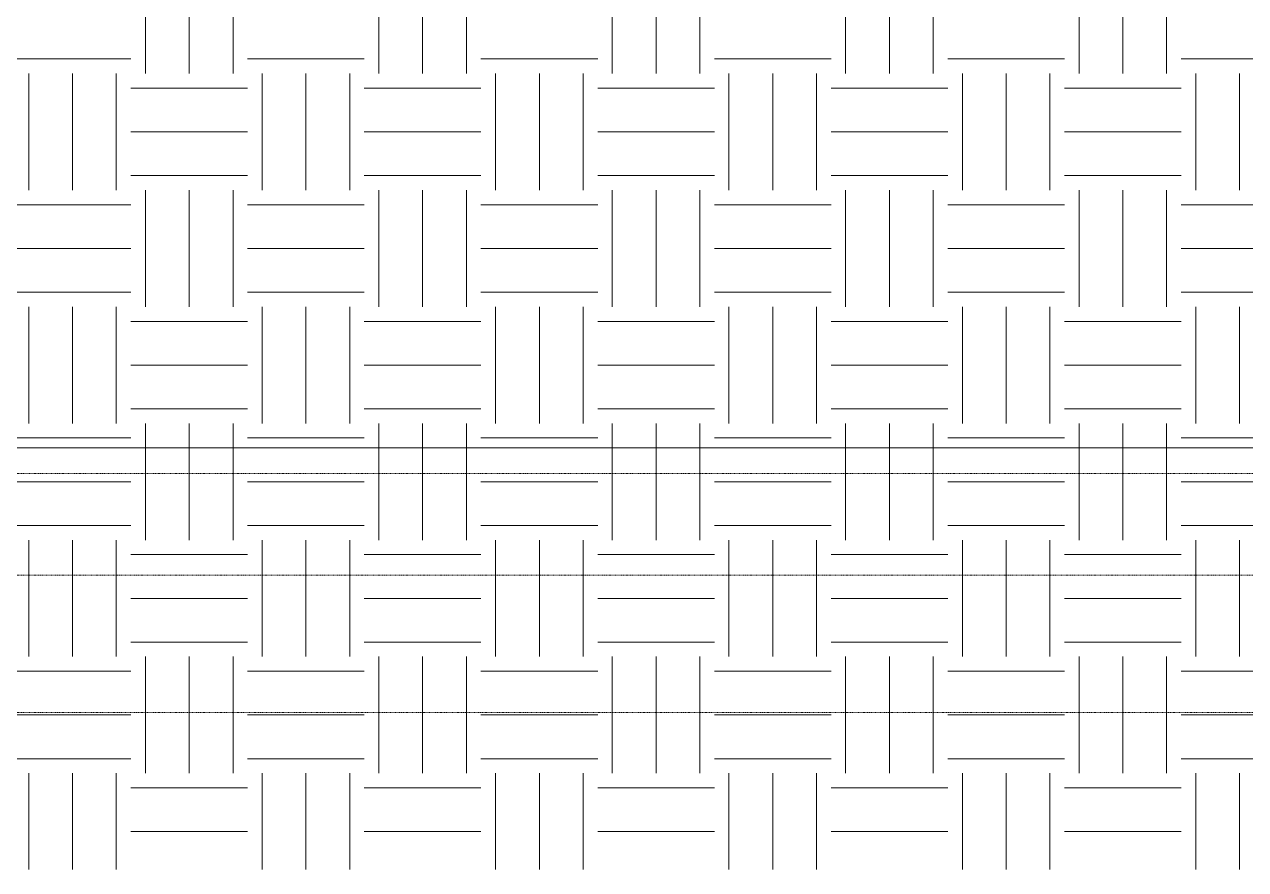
# Model space of a CAD drawing. Header units: inches. Extents: x 1750 to 8392, y -297 to 660.
# Drawn here: x 2272.6 to 2523.8, y -238.8 to -64.9 of the extents above; entities that cross this region are included whole.
import ezdxf

# ---------------------------------------------------------------- set-up
doc = ezdxf.new("R2010")
doc.units = ezdxf.units.IN
doc.header["$MEASUREMENT"] = 0
doc.linetypes.add('Aligning Line 1_8_', pattern=[0.25, 0.125, -0.125])
doc.linetypes.add('Grid Line 1_2_', pattern=[0.875, 0.5, -0.125, 0.125, -0.125])
for name, color, linetype, lineweight in [('0-1', 7, 'Continuous', 5), ('A-FLOR-LEVL-1', 51, 'Grid Line 1_2_', 9), ('C-TOPO', 7, 'Continuous', 9), ('G-ANNO-SYMB', 111, 'Aligning Line 1_8_', 9), ('G-ANNO-SYMB-1', 147, 'Aligning Line 1_8_', 9)]:
    doc.layers.add(name, color=color, linetype=linetype, lineweight=lineweight)
pattern_1 = [(0, (2870.5, 0), (24, 24), [24, -24]), (0, (2870.5, 9), (24, 24), [24, -24]), (0, (2870.5, 18), (24, 24), [24, -24]), (90, (2873.5, 21), (-24, 24), [24, -24]), (90, (2882.5, 21), (-24, 24), [24, -24]), (90, (2891.5, 21), (-24, 24), [24, -24])]

# ---------------------------------------------------------------- blocks, each defined once
blk = doc.blocks.new('CTR  - Topography_rvt-1-BUILDING ELEVATION - EAST')
at = {"layer": 'C-TOPO'}
h = blk.add_hatch(dxfattribs=at)
h.set_pattern_fill('FP_8', color=256, style=0, pattern_type=2)
h.set_pattern_definition(pattern_1)
h.paths.add_polyline_path([(2195.01, -238.8), (2313.65, -238.8), (2313.65, -30), (1926.86, -30), (1926.86, -238.8), (2191.13, -238.8)], flags=0)
h = blk.add_hatch(dxfattribs=at)
h.set_pattern_fill('FP_8', color=256, style=0, pattern_type=2)
h.set_pattern_definition(pattern_1)
h.paths.add_polyline_path([(2313.65, -238.8), (2369.12, -238.8), (2369.12, -30), (2313.65, -30), (2313.65, -180)], flags=0)
h = blk.add_hatch(dxfattribs=at)
h.set_pattern_fill('FP_8', color=256, style=0, pattern_type=2)
h.set_pattern_definition(pattern_1)
h.paths.add_polyline_path([(2612.66, -238.8), (2632.32, -238.8), (2632.32, -30), (2369.12, -30), (2369.12, -238.8), (2599.88, -238.8)], flags=0)
blk = doc.blocks.new('CTR - 1st Phase -Stairs _ Elevators_rvt-1-BUILDING ELEVATION - EAST')
at = {"layer": 'A-FLOR-LEVL-1'}
blk.add_line((1830.2, -152), (4168.71, -152), dxfattribs=at)
at = {"layer": 'G-ANNO-SYMB-1'}
blk.add_line((1926.86, -206.49), (4071.96, -206.49), dxfattribs=at)

msp = doc.modelspace()

# ---------------------------------------------------------------- linework, layer by layer
at = {"layer": 'A-FLOR-LEVL-1'}
msp.add_line((1830.9484, -152), (4167.9645, -152), dxfattribs=at)
at = {"layer": 'G-ANNO-SYMB'}
for p, q in [((1926.8612, -157.3105), (4072.0372, -157.3105)), ((1926.8612, -178.2392), (4072.0372, -178.2392))]:
    msp.add_line(p, q, dxfattribs=at)

# ---------------------------------------------------------------- block references
at = {"layer": '0-1'}
for name in ['CTR - 1st Phase -Stairs _ Elevators_rvt-1-BUILDING ELEVATION - EAST', 'CTR  - Topography_rvt-1-BUILDING ELEVATION - EAST']:
    msp.add_blockref(name, (0, 0), dxfattribs=at)

doc.saveas('drawing.dxf')
